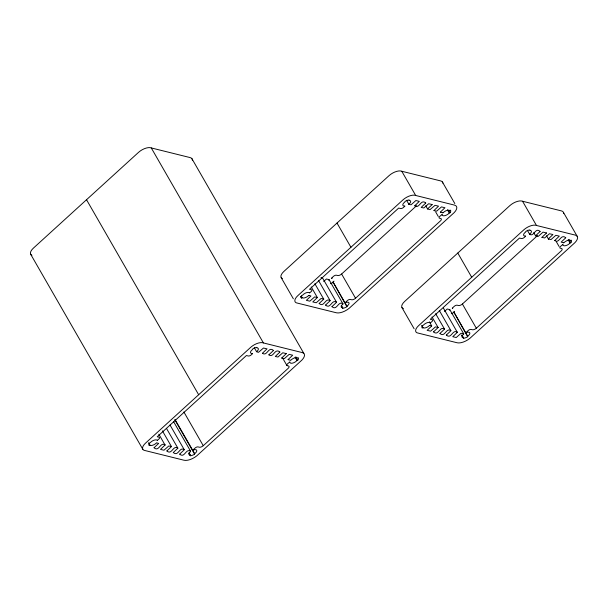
<?xml version="1.0" encoding="UTF-8"?>
<svg xmlns="http://www.w3.org/2000/svg" width="608" height="608" viewBox="0 0 608 608"><rect width="100%" height="100%" fill="white"/><g stroke="black" fill="none" stroke-linecap="round" stroke-linejoin="round"><path stroke-width="0.91" d="M154.06 447.746L158.658 443.43L156.75 442.867M165.064 445.003L160.497 449.396L163.962 450.224L168.773 445.968L171.448 446.53M166.866 450.931L171.471 446.584M173.272 452.519L177.878 448.172M179.679 454.108L184.277 449.76L170.02 425.007M262.466 353.233L267.041 348.832L263.454 348.042L258.522 352.306L256.66 351.85L254.296 347.73M268.865 354.821L273.471 350.474M279.878 352.078L275.31 356.47L277.97 357.025L282.781 352.769L286.262 353.605M281.679 358.006L286.284 353.651M288.086 359.594L292.661 355.194L289.188 354.358L284.369 358.621L281.717 358.066M317.346 297.548L312.778 301.94L316.244 302.761L321.054 298.505L323.73 299.068M319.147 303.468L323.752 299.121M325.554 305.056L330.159 300.709L318.486 280.448M331.96 306.652L336.566 302.298L322.567 278L320.978 277.613M414.747 205.77L419.322 201.37L415.849 200.534L411.061 204.782L408.941 204.387M425.752 203.026L421.184 207.419L423.844 207.974L428.655 203.718L432.136 204.554M427.553 208.954L432.159 204.6M433.96 210.543L438.543 206.142L435.009 205.329L430.038 209.623L427.606 209.015L425.767 205.793M431.726 325.949L427.158 330.342L430.624 331.162L435.434 326.906L438.11 327.469M433.527 331.869L438.132 327.522M440.367 212.131L444.942 207.731L441.469 206.902L436.658 211.158L433.998 210.604M439.934 333.465L444.539 329.11L435.647 313.698M446.34 335.054L450.938 330.706L439.265 310.445M457.345 332.31L452.778 336.703L456.243 337.524L461.062 333.268L463.699 333.815M540.132 231.428L535.564 235.828L538.224 236.375L543.035 232.119L546.516 232.955M541.933 237.356L546.539 233.008M548.34 238.944L552.923 234.544L549.419 233.723L544.654 237.956L541.971 237.416M554.747 240.532L559.314 236.124L555.849 235.304L551.03 239.56L548.378 239.005M565.752 237.796L561.154 242.113L563.608 242.797M193.23 450.011L193.283 450.004A4.408 2.029 -29.9 0 1 196.718 450.406A4.408 2.029 -29.9 0 1 194.666 453.667L194.606 454.161A5.191 2.386 -29.9 0 1 190.388 455.757L190.448 455.263A4.408 2.029 -29.9 0 1 190.578 451.546L190.593 451.531M341.278 305.87L342.669 308.294A5.191 2.386 -29.9 0 0 346.887 306.698L333.024 281.983A4.408 2.029 -29.9 0 0 334.012 281.139M342.669 308.294L342.73 307.8A4.408 2.029 -29.9 0 1 342.859 304.084L342.874 304.068M346.887 306.698L346.955 306.204A4.408 2.029 -29.9 0 0 349 302.944A4.408 2.029 -29.9 0 0 345.64 302.518L345.511 302.548M461.594 335.054L463.456 338.284A5.191 2.386 -29.9 0 0 467.674 336.695L453.811 311.98A4.408 2.029 -29.9 0 0 454.571 311.349M463.456 338.284L463.516 337.797A4.408 2.029 -29.9 0 1 463.646 334.073L463.668 334.058M467.674 336.695L467.734 336.201A4.408 2.029 -29.9 0 0 469.786 332.941A4.408 2.029 -29.9 0 0 466.427 332.515L466.298 332.538M193.131 449.874L195.107 448.035A2.364 1.087 -29.9 0 1 198.094 446.91L199.287 447.207A3.146 1.452 -29.9 0 0 203.262 445.702L288.131 368.38A3.146 1.452 -29.9 0 0 288.45 365.97L287.265 365.674A2.364 1.087 -29.9 0 1 287.5 363.865L289.765 361.98M331.482 278.19L333.465 276.351A2.364 1.087 -29.9 0 1 336.444 275.226L337.638 275.515A3.146 1.452 -29.9 0 0 341.612 274.018L416.708 205.603M345.412 302.412L347.396 300.572A2.364 1.087 -29.9 0 1 350.375 299.448L351.568 299.744A3.146 1.452 -29.9 0 0 355.543 298.239L440.412 220.917A3.146 1.452 -29.9 0 0 440.732 218.508L439.546 218.211A2.364 1.087 -29.9 0 1 439.782 216.402L442.054 214.525M452.268 308.188L454.244 306.341A2.364 1.087 -29.9 0 1 457.231 305.216L458.424 305.512A3.146 1.452 -29.9 0 0 462.399 304.008L537.495 235.6M466.192 332.409L468.175 330.57A2.364 1.087 -29.9 0 1 471.162 329.437L472.348 329.734A3.146 1.452 -29.9 0 0 476.33 328.236L561.199 250.914A3.146 1.452 -29.9 0 0 561.518 248.505L560.333 248.208A2.364 1.087 -29.9 0 1 560.568 246.4L562.833 244.515M252.571 353.674L251.264 354.867A2.364 1.087 -29.9 0 1 248.284 355.992L246.407 355.528L157.236 436.764L159.114 437.228A2.364 1.087 -29.9 0 1 158.878 439.037L157.335 440.329M404.852 206.211L403.545 207.404A2.364 1.087 -29.9 0 1 400.566 208.529L398.688 208.065L309.518 289.302L311.395 289.765A2.364 1.087 -29.9 0 1 311.159 291.574L309.616 292.874M525.639 236.208L524.332 237.401A2.364 1.087 -29.9 0 1 521.352 238.526L519.475 238.062L430.304 319.299L432.182 319.762A2.364 1.087 -29.9 0 1 431.938 321.571L430.38 322.871M323.676 281.443L326.428 279.019L328.981 279.596M444.463 311.44L447.214 309.016L449.768 309.594M408.971 204.144L408.994 204.121A4.408 2.029 -29.9 0 0 409.123 200.404L409.192 199.91A5.191 2.386 -29.9 0 0 404.966 201.506L404.905 202A4.408 2.029 -29.9 0 0 402.8 204.843A4.408 2.029 -29.9 0 0 404.768 206.013M328.943 279.847L328.928 279.855A4.408 2.029 -29.9 0 0 328.563 280.182M256.69 351.606L256.713 351.584A4.408 2.029 -29.9 0 0 256.842 347.867L256.91 347.373A5.191 2.386 -29.9 0 0 252.685 348.969L252.624 349.463A4.408 2.029 -29.9 0 0 250.511 352.306A4.408 2.029 -29.9 0 0 252.487 353.476M529.758 234.141L529.781 234.118A4.408 2.029 -29.9 0 0 529.91 230.402L529.971 229.908A5.191 2.386 -29.9 0 0 525.753 231.504L525.692 231.99A4.408 2.029 -29.9 0 0 523.579 234.84A4.408 2.029 -29.9 0 0 525.548 236.01M449.73 309.844L449.715 309.852A4.408 2.029 -29.9 0 0 449.35 310.171M308.872 295.42L308.697 295.511A4.408 2.029 -29.9 0 1 302.267 297.753L301.462 298.057L300.527 296.446M443.004 212.777L443.224 212.648A4.408 2.029 -29.9 0 1 449.586 210.452L450.399 210.148A5.191 2.386 -29.9 0 1 450.057 212.709L449.251 213.013A4.408 2.029 -29.9 0 1 444.798 215.673A4.408 2.029 -29.9 0 1 442.145 214.609M562.932 244.598A4.408 2.029 -29.9 0 0 565.577 245.67A4.408 2.029 -29.9 0 0 570.038 243.002L570.844 242.698A5.191 2.386 -29.9 0 0 571.186 240.145L570.372 240.449A4.408 2.029 -29.9 0 0 564.026 242.622L563.776 242.782M289.864 362.072A4.408 2.029 -29.9 0 0 292.516 363.136A4.408 2.029 -29.9 0 0 296.97 360.476L297.776 360.164A5.191 2.386 -29.9 0 0 298.118 357.61L297.304 357.914A4.408 2.029 -29.9 0 0 290.958 360.088M429.651 325.417L429.438 325.531A4.408 2.029 -29.9 0 1 423.054 327.75L422.241 328.054A5.191 2.386 -29.9 0 1 422.583 325.493L423.388 325.189A4.408 2.029 -29.9 0 1 427.097 322.742A4.408 2.029 -29.9 0 1 430.236 322.84M156.332 443.042A4.408 2.029 -29.9 0 1 149.986 445.216L149.173 445.52A5.191 2.386 -29.9 0 1 149.515 442.958L150.32 442.654A4.408 2.029 -29.9 0 1 154.029 440.207A4.408 2.029 -29.9 0 1 157.168 440.306M452.382 308.317L452.481 308.302A4.408 2.029 -29.9 0 1 452.8 308.195M331.58 278.32L331.71 278.297A4.408 2.029 -29.9 0 1 332.318 278.114M282.408 278.624A9.629 4.431 -29.9 0 1 283.913 271.419L389.021 175.666A9.629 4.431 -29.9 0 1 401.766 171.251L440.587 180.895A10.739 4.94 -29.9 0 1 442.867 183.137M403.461 308.712A9.629 4.431 -29.9 0 1 404.7 301.408L509.808 205.656A9.629 4.431 -29.9 0 1 522.546 201.248L561.374 210.885A10.739 4.94 -29.9 0 1 563.669 213.628M415.69 195.472L454.518 205.116A10.739 4.94 -29.9 0 1 454.191 212.61L349.091 308.362A10.739 4.94 -29.9 0 1 336.346 312.778L297.517 303.134A9.629 4.431 -29.9 0 1 297.844 295.64L402.952 199.888A9.629 4.431 -29.9 0 1 415.69 195.472L401.766 171.251M536.476 225.469L575.305 235.114A10.739 4.94 -29.9 0 1 574.978 242.607L469.87 338.36A10.739 4.94 -29.9 0 1 457.132 342.768L418.304 333.131A9.629 4.431 -29.9 0 1 418.631 325.637L523.739 229.885A9.629 4.431 -29.9 0 1 536.476 225.469L522.546 201.248M425.729 202.958C420.706 198.52 419.459 209.281 414.778 205.831M540.109 231.367C535.238 226.982 534.09 237.128 529.728 234.376M565.729 237.728C560.584 233.312 559.474 244.066 554.77 240.586M440.405 212.192L442.829 212.8M31.928 255.307A9.629 4.431 -29.9 0 1 33.432 248.102L138.54 152.35A9.629 4.431 -29.9 0 1 151.278 147.934L190.106 157.578A10.739 4.94 -29.9 0 1 192.402 160.322M309.031 295.404L310.931 295.99L306.371 300.344L309.837 301.173L314.655 296.917L317.323 297.479L311.243 286.961M330.121 300.648C325.318 297.236 324.186 307.99 319.185 303.529M336.498 302.229C331.732 298.855 330.592 309.571 325.607 305.125M342.912 303.818C338.132 300.42 337.022 311.182 331.983 306.698M429.818 325.402L431.703 325.88L429.339 321.822M444.501 329.05C439.652 325.652 438.581 336.406 433.565 331.93M450.878 330.63C446.135 327.248 444.995 337.957 439.987 333.534M457.322 332.242C452.527 328.784 451.41 339.598 446.363 335.107M263.408 342.935L302.237 352.579A10.739 4.94 -29.9 0 1 301.91 360.073L196.81 455.825A10.739 4.94 -29.9 0 1 184.064 460.241L145.236 450.596A9.629 4.431 -29.9 0 1 145.563 443.103L250.671 347.35A9.629 4.431 -29.9 0 1 263.408 342.935L151.278 147.934M262.496 353.294C267.17 356.759 268.417 345.952 273.448 350.421M288.116 359.655L290.54 360.263M165.042 444.942C160.231 441.492 159.121 452.268 154.09 447.807M184.216 449.692C179.512 446.295 178.38 456.98 173.326 452.588M166.904 450.992C171.889 455.476 173.052 444.661 177.855 448.119L166.455 428.351M179.71 454.168C184.695 458.652 185.843 447.891 190.631 451.28L173.607 421.678M548.393 239.012L546.546 235.79M443.354 307.998L457.277 332.219M279.855 352.009C274.74 347.586 273.562 358.37 268.888 354.874M442.335 181.891L454.837 203.574M563.434 212.374L577.364 236.596M568.989 239.468L570.844 242.698M568.176 239.772L570.038 243.002M556.442 241.908L559.056 246.453M533.74 232.606L535.595 235.836M527.341 230.242L529.659 234.278M448.666 210.284L450.057 212.709M447.397 209.783L449.251 213.013M435.662 211.911L438.269 216.456M457.794 253.042L471.717 277.271M406.554 200.252L408.88 204.288M462.399 304.008L476.33 328.236M453.811 311.98L467.734 336.201M449.836 309.692L463.767 333.914M462.126 335.373L463.516 337.797M432.03 316.95L438.064 327.446M421.656 325.326L423.054 327.75M401.949 307.595L414.139 328.791M337.007 223.052L350.938 247.274M341.612 274.018L355.543 298.239M333.024 281.983L346.955 306.204M329.05 279.695L342.98 303.916M341.339 305.383L342.73 307.8M314.86 283.7L323.684 299.045M301.34 296.142L302.267 297.753M281.162 277.598L293.352 298.794M303.84 353.415L191.854 158.574M295.883 356.873L297.776 360.164M295.078 357.185L296.97 360.476M282.652 358.12L286.862 365.431M86.526 199.736L198.656 394.736M183.867 411.966L203.262 445.702M175.271 419.938L194.666 453.667M174.732 419.604L194.606 454.161M189.027 452.793L190.448 455.263M188.966 453.287L190.388 455.757M162.412 430.874L171.403 446.508M158.848 434.218L164.996 444.919M148.565 442.746L149.986 445.216M30.681 254.281L142.812 449.282M309.449 292.843A4.408 2.029 -29.9 0 0 306.31 292.744A4.408 2.029 -29.9 0 0 302.602 295.192L301.796 295.503A5.191 2.386 -29.9 0 0 301.462 298.057M332.956 282.477A5.191 2.386 -29.9 0 1 330.532 283.678M453.743 312.466A5.191 2.386 -29.9 0 1 451.318 313.675"/></g></svg>
